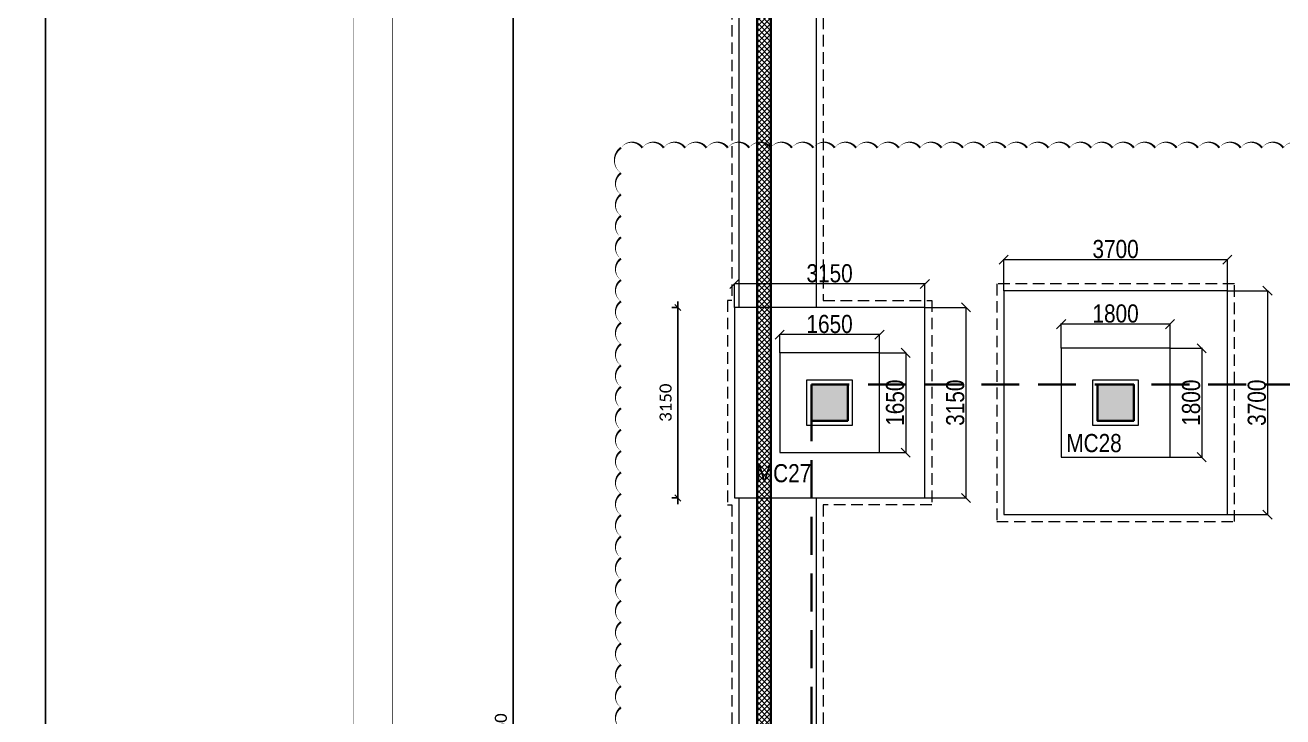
# Model space of a CAD drawing. Header units: millimetres. Extents: x 1112055 to 3390982, y -148532 to 766891.
# Drawn here: x 2855415 to 2876215, y 276674 to 288108 of the extents above; entities that cross this region are included whole.
import ezdxf

# ---------------------------------------------------------------- set-up
doc = ezdxf.new("R2010")
doc.units = ezdxf.units.MM
doc.header["$PDMODE"] = 35
doc.header["$PDSIZE"] = -25
doc.linetypes.add('DASHED2', pattern=[0.375, 0.25, -0.125])
doc.linetypes.add('Hidden', pattern=[9.525, 6.35, -3.175])
for name, color, linetype, lineweight in [('B COL. NO.', 3, 'Continuous', 20), ('B FINAL COLUMN', 1, 'Continuous', 30), ('B FOOTING', 49, 'Continuous', 20), ('B FOOTING DIM', 234, 'Continuous', 9), ('B HATCH', 250, 'Continuous', 0), ('B P.C.C', 251, 'Continuous', 0), ('B TITLE BLOCK', 250, 'Continuous', 0)]:
    doc.layers.add(name, color=color, linetype=linetype, lineweight=lineweight)
doc.layers.add('B Pedestal', color=7, linetype='Continuous', lineweight=9, true_color=0x5c8948)
doc.layers.add('B-COL HT', color=7, linetype='Continuous', lineweight=0, true_color=0x4e4f45)
doc.styles.add('Cali', font='calibri.ttf')
doc.styles.add('SWINC', font='swissc.ttf')
doc.dimstyles.new('1.100', dxfattribs={"dimtxt": 200, "dimasz": 100, "dimexe": 100, "dimexo": 100, "dimgap": 100, "dimtad": 1, "dimdec": 0, "dimzin": 0, "dimdsep": 46, "dimtxsty": 'Cali', "dimblk": 'OBLIQUE', "dimcen": 0, "dimdle": 100, "dimclrd": 256, "dimclre": 256, "dimclrt": 3, "dimadec": 0, "dimazin": 0, "dimtfac": 1, "dimtdec": 0, "dimtofl": 0, "dimtmove": 1, "dimatfit": 0, "dimfxl": 100, "dimfxlon": 1, "dimtolj": 1, "dimtzin": 0, "dimlwd": -1, "dimlwe": -1, "dimarcsym": 0})
doc.dimstyles.new('BHOOMI', dxfattribs={"dimtxt": 230, "dimasz": 150, "dimexe": 10, "dimexo": 0, "dimgap": 25, "dimtad": 1, "dimdec": 0, "dimzin": 0, "dimdsep": 46, "dimtxsty": 'SWINC', "dimblk": 'OBLIQUE', "dimcen": 0.09, "dimclrd": 250, "dimclre": 250, "dimclrt": 256, "dimaunit": 1, "dimadec": 3, "dimazin": 0, "dimtfac": 1, "dimtdec": 0, "dimtofl": 0, "dimtmove": 1, "dimatfit": 3, "dimfxl": 100, "dimtolj": 1, "dimtzin": 0, "dimlwd": 9, "dimlwe": 5, "dimarcsym": 0})

# ---------------------------------------------------------------- blocks, each defined once
blk = doc.blocks.new('_Oblique')
at = {"color": 0, "linetype": 'ByBlock', "lineweight": -2}
blk.add_line((-0.5, -0.5), (0.5, 0.5), dxfattribs=at)
blk = doc.blocks.new('*D4423')
at = {"layer": 'B FOOTING DIM', "color": 250, "lineweight": 5, "ltscale": 0.5, "transparency": 16777216}
for p, q in [((2867144, 283442), (2867144, 283840)), ((2870294, 283830), (2867144, 283830)), ((2870294, 283442), (2870294, 283840))]:
    blk.add_line(p, q, dxfattribs=at)
at = {"layer": 'Defpoints', "color": 0, "transparency": 16777216}
for p in [(2867144, 283830), (2867144, 283442), (2870294, 283442)]:
    blk.add_point(p, dxfattribs=at)
at = {"layer": 'B FOOTING DIM', "color": 250, "lineweight": 5, "transparency": 16777216, "xscale": 150, "yscale": 150, "zscale": 150, "rotation": 180}
blk.add_blockref('_Oblique', (2867144, 283830), dxfattribs=at)
at = {"layer": 'B FOOTING DIM', "color": 250, "lineweight": 5, "transparency": 16777216, "xscale": 150, "yscale": 150, "zscale": 150}
blk.add_blockref('_Oblique', (2870294, 283830), dxfattribs=at)
at = {"layer": 'B FOOTING DIM', "transparency": 16777216, "insert": (2868719, 284005), "char_height": 300, "attachment_point": 5, "style": 'SWINC'}
blk.add_mtext('\\A1;3150', dxfattribs=at)
blk = doc.blocks.new('*D4424')
at = {"layer": 'B FOOTING DIM', "color": 250, "lineweight": 5, "ltscale": 0.5, "transparency": 16777216}
for p, q in [((2870294, 283442), (2870983, 283442)), ((2870973, 283442), (2870973, 280292)), ((2870294, 280292), (2870983, 280292))]:
    blk.add_line(p, q, dxfattribs=at)
at = {"layer": 'Defpoints', "color": 0, "transparency": 16777216}
for p in [(2870294, 283442), (2870294, 280292), (2870973, 280292)]:
    blk.add_point(p, dxfattribs=at)
at = {"layer": 'B FOOTING DIM', "color": 250, "lineweight": 5, "transparency": 16777216, "xscale": 150, "yscale": 150, "zscale": 150}
for p, rotation in [((2870973, 283442), 90), ((2870973, 280292), 270)]:
    blk.add_blockref('_Oblique', p, dxfattribs=dict(at, rotation=rotation))
at = {"layer": 'B FOOTING DIM', "transparency": 16777216, "insert": (2870798, 281867), "char_height": 300, "attachment_point": 5, "rotation": 90, "style": 'SWINC'}
blk.add_mtext('\\A1;3150', dxfattribs=at)
blk = doc.blocks.new('*D4425')
at = {"layer": 'B FOOTING DIM', "color": 250, "lineweight": 5, "ltscale": 0.5, "transparency": 16777216}
for p, q in [((2867894, 282692), (2867894, 283002)), ((2869544, 282992), (2867894, 282992)), ((2869544, 282692), (2869544, 283002))]:
    blk.add_line(p, q, dxfattribs=at)
at = {"layer": 'Defpoints', "color": 0, "transparency": 16777216}
for p in [(2867894, 282992), (2867894, 282692), (2869544, 282692)]:
    blk.add_point(p, dxfattribs=at)
at = {"layer": 'B FOOTING DIM', "color": 250, "lineweight": 5, "transparency": 16777216, "xscale": 150, "yscale": 150, "zscale": 150, "rotation": 180}
blk.add_blockref('_Oblique', (2867894, 282992), dxfattribs=at)
at = {"layer": 'B FOOTING DIM', "color": 250, "lineweight": 5, "transparency": 16777216, "xscale": 150, "yscale": 150, "zscale": 150}
blk.add_blockref('_Oblique', (2869544, 282992), dxfattribs=at)
at = {"layer": 'B FOOTING DIM', "transparency": 16777216, "insert": (2868719, 283167), "char_height": 300, "attachment_point": 5, "style": 'SWINC'}
blk.add_mtext('\\A1;1650', dxfattribs=at)
blk = doc.blocks.new('*D4426')
at = {"layer": 'B FOOTING DIM', "color": 250, "lineweight": 5, "ltscale": 0.5, "transparency": 16777216}
for p, q in [((2869544, 282692), (2869988, 282692)), ((2869978, 282692), (2869978, 281042)), ((2869544, 281042), (2869988, 281042))]:
    blk.add_line(p, q, dxfattribs=at)
at = {"layer": 'Defpoints', "color": 0, "transparency": 16777216}
for p in [(2869544, 282692), (2869544, 281042), (2869978, 281042)]:
    blk.add_point(p, dxfattribs=at)
at = {"layer": 'B FOOTING DIM', "color": 250, "lineweight": 5, "transparency": 16777216, "xscale": 150, "yscale": 150, "zscale": 150}
for p, rotation in [((2869978, 282692), 90), ((2869978, 281042), 270)]:
    blk.add_blockref('_Oblique', p, dxfattribs=dict(at, rotation=rotation))
at = {"layer": 'B FOOTING DIM', "transparency": 16777216, "insert": (2869803, 281867), "char_height": 300, "attachment_point": 5, "rotation": 90, "style": 'SWINC'}
blk.add_mtext('\\A1;1650', dxfattribs=at)
blk = doc.blocks.new('*D4431')
at = {"layer": 'B FOOTING DIM', "color": 250, "lineweight": 5, "ltscale": 0.5, "transparency": 16777216}
for p, q in [((2874349, 282767), (2874884, 282767)), ((2874874, 282767), (2874874, 280967)), ((2874349, 280967), (2874884, 280967))]:
    blk.add_line(p, q, dxfattribs=at)
at = {"layer": 'Defpoints', "color": 0, "transparency": 16777216}
for p in [(2874349, 282767), (2874349, 280967), (2874874, 280967)]:
    blk.add_point(p, dxfattribs=at)
at = {"layer": 'B FOOTING DIM', "color": 250, "lineweight": 5, "transparency": 16777216, "xscale": 150, "yscale": 150, "zscale": 150}
for p, rotation in [((2874874, 282767), 90), ((2874874, 280967), 270)]:
    blk.add_blockref('_Oblique', p, dxfattribs=dict(at, rotation=rotation))
at = {"layer": 'B FOOTING DIM', "transparency": 16777216, "insert": (2874699, 281867), "char_height": 300, "attachment_point": 5, "rotation": 90, "style": 'SWINC'}
blk.add_mtext('\\A1;1800', dxfattribs=at)
blk = doc.blocks.new('*D4432')
at = {"layer": 'B FOOTING DIM', "color": 250, "lineweight": 5, "ltscale": 0.5, "transparency": 16777216}
for p, q in [((2872549, 282767), (2872549, 283175)), ((2874349, 283165), (2872549, 283165)), ((2874349, 282767), (2874349, 283175))]:
    blk.add_line(p, q, dxfattribs=at)
at = {"layer": 'Defpoints', "color": 0, "transparency": 16777216}
for p in [(2872549, 283165), (2872549, 282767), (2874349, 282767)]:
    blk.add_point(p, dxfattribs=at)
at = {"layer": 'B FOOTING DIM', "color": 250, "lineweight": 5, "transparency": 16777216, "xscale": 150, "yscale": 150, "zscale": 150, "rotation": 180}
blk.add_blockref('_Oblique', (2872549, 283165), dxfattribs=at)
at = {"layer": 'B FOOTING DIM', "color": 250, "lineweight": 5, "transparency": 16777216, "xscale": 150, "yscale": 150, "zscale": 150}
blk.add_blockref('_Oblique', (2874349, 283165), dxfattribs=at)
at = {"layer": 'B FOOTING DIM', "transparency": 16777216, "insert": (2873449, 283340), "char_height": 300, "attachment_point": 5, "style": 'SWINC'}
blk.add_mtext('\\A1;1800', dxfattribs=at)
blk = doc.blocks.new('*D4433')
at = {"layer": 'B FOOTING DIM', "color": 250, "lineweight": 5, "ltscale": 0.5, "transparency": 16777216}
for p, q in [((2875299, 283717), (2875971, 283717)), ((2875961, 283717), (2875961, 280017)), ((2875299, 280017), (2875971, 280017))]:
    blk.add_line(p, q, dxfattribs=at)
at = {"layer": 'Defpoints', "color": 0, "transparency": 16777216}
for p in [(2875299, 283717), (2875299, 280017), (2875961, 280017)]:
    blk.add_point(p, dxfattribs=at)
at = {"layer": 'B FOOTING DIM', "color": 250, "lineweight": 5, "transparency": 16777216, "xscale": 150, "yscale": 150, "zscale": 150}
for p, rotation in [((2875961, 283717), 90), ((2875961, 280017), 270)]:
    blk.add_blockref('_Oblique', p, dxfattribs=dict(at, rotation=rotation))
at = {"layer": 'B FOOTING DIM', "transparency": 16777216, "insert": (2875786, 281867), "char_height": 300, "attachment_point": 5, "rotation": 90, "style": 'SWINC'}
blk.add_mtext('\\A1;3700', dxfattribs=at)
blk = doc.blocks.new('*D4434')
at = {"layer": 'B FOOTING DIM', "color": 250, "lineweight": 5, "ltscale": 0.5, "transparency": 16777216}
for p, q in [((2871599, 283717), (2871599, 284241)), ((2875299, 284231), (2871599, 284231)), ((2875299, 283717), (2875299, 284241))]:
    blk.add_line(p, q, dxfattribs=at)
at = {"layer": 'Defpoints', "color": 0, "transparency": 16777216}
for p in [(2871599, 284231), (2871599, 283717), (2875299, 283717)]:
    blk.add_point(p, dxfattribs=at)
at = {"layer": 'B FOOTING DIM', "color": 250, "lineweight": 5, "transparency": 16777216, "xscale": 150, "yscale": 150, "zscale": 150, "rotation": 180}
blk.add_blockref('_Oblique', (2871599, 284231), dxfattribs=at)
at = {"layer": 'B FOOTING DIM', "color": 250, "lineweight": 5, "transparency": 16777216, "xscale": 150, "yscale": 150, "zscale": 150}
blk.add_blockref('_Oblique', (2875299, 284231), dxfattribs=at)
at = {"layer": 'B FOOTING DIM', "transparency": 16777216, "insert": (2873449, 284406), "char_height": 300, "attachment_point": 5, "style": 'SWINC'}
blk.add_mtext('\\A1;3700', dxfattribs=at)
blk = doc.blocks.new('*D5804')
at = {"transparency": 16777216}
for p, q in [((2855749, 260017), (2855749, 290617)), ((2855749, 290517), (2855649, 290517)), ((2855749, 260117), (2855649, 260117))]:
    blk.add_line(p, q, dxfattribs=at)
at = {"layer": 'Defpoints', "color": 0, "lineweight": 40, "transparency": 16777216}
for p in [(2855749, 290517), (2867519, 290517), (2867519, 260117)]:
    blk.add_point(p, dxfattribs=at)
at = {"transparency": 16777216, "xscale": 100, "yscale": 100, "zscale": 100}
for p, rotation in [((2855749, 290517), 90), ((2855749, 260117), 270)]:
    blk.add_blockref('_Oblique', p, dxfattribs=dict(at, rotation=rotation))
at = {"color": 3, "lineweight": 40, "transparency": 16777216, "insert": (2855546, 275317), "char_height": 200, "attachment_point": 5, "rotation": 90, "style": 'Cali'}
blk.add_mtext('\\A1;30400', dxfattribs=at)
blk = doc.blocks.new('*D5824')
at = {"transparency": 16777216}
for p, q in [((2863485, 262057), (2863485, 290617)), ((2863485, 290517), (2863385, 290517)), ((2863485, 262157), (2863385, 262157))]:
    blk.add_line(p, q, dxfattribs=at)
at = {"layer": 'Defpoints', "color": 0, "lineweight": 40, "transparency": 16777216}
for p in [(2863485, 290517), (2868499, 290517), (2868614, 262157)]:
    blk.add_point(p, dxfattribs=at)
at = {"transparency": 16777216, "xscale": 100, "yscale": 100, "zscale": 100}
for p, rotation in [((2863485, 290517), 90), ((2863485, 262157), 270)]:
    blk.add_blockref('_Oblique', p, dxfattribs=dict(at, rotation=rotation))
at = {"color": 3, "lineweight": 40, "transparency": 16777216, "insert": (2863283, 276337), "char_height": 200, "attachment_point": 5, "rotation": 90, "style": 'Cali'}
blk.add_mtext('\\A1;28360', dxfattribs=at)
blk = doc.blocks.new('*D5825')
at = {"transparency": 16777216}
for p, q in [((2866210, 280192), (2866210, 283542)), ((2866210, 283442), (2866110, 283442)), ((2866210, 280292), (2866110, 280292))]:
    blk.add_line(p, q, dxfattribs=at)
at = {"layer": 'Defpoints', "color": 0, "lineweight": 40, "transparency": 16777216}
for p in [(2866210, 283442), (2867219, 283442), (2867219, 280292)]:
    blk.add_point(p, dxfattribs=at)
at = {"transparency": 16777216, "xscale": 100, "yscale": 100, "zscale": 100}
for p, rotation in [((2866210, 283442), 90), ((2866210, 280292), 270)]:
    blk.add_blockref('_Oblique', p, dxfattribs=dict(at, rotation=rotation))
at = {"color": 3, "lineweight": 40, "transparency": 16777216, "insert": (2866008, 281867), "char_height": 200, "attachment_point": 5, "rotation": 90, "style": 'Cali'}
blk.add_mtext('\\A1;3150', dxfattribs=at)

msp = doc.modelspace()

# ---------------------------------------------------------------- hatches: boundary and pattern name
at = {"layer": 'B HATCH', "lineweight": 0}
h = msp.add_hatch(dxfattribs=at)
h.set_pattern_fill('ANSI37', color=250, scale=20, style=0)
h.set_pattern_definition([(45, (1154208.626, -149308.41), (-44.9012806, 44.9012806), []), (135, (1154208.626, -149308.41), (-44.9012806, -44.9012806), [])])
h.paths.add_polyline_path([(2930839.2, 369281.5), (2930839.2, 372824.4), (2923664.2, 372698.5), (2923664.2, 369281.7)], flags=16)
h.paths.add_polyline_path([(2904975.2, 369828.2), (2909924.2, 369828.2), (2909924.2, 372457.1), (2904975.2, 372370.2)], flags=16)
h.paths.add_polyline_path([(2911814.2, 372490.5), (2912264.2, 372498.4), (2912264.2, 369281.2), (2911814.2, 369281.2)], flags=16)
h.paths.add_polyline_path([(2867749.2, 369013), (2867749.2, 260347.4), (2918209.2, 260347.4), (2918209.2, 300147.4), (2930839.2, 300147.4), (2930839.2, 369051.5), (2911800.8, 369052), (2911800.8, 366392.4), (2911584.2, 366392.4), (2911584.2, 372486.5), (2910154.2, 372461.4), (2910154.2, 366392.4), (2909924.2, 366392.4), (2909924.2, 369598.2), (2900473.2, 369598.2), (2900473.2, 369013)], flags=16)
h.paths.add_polyline_path([(2923438.8, 372694.5), (2923438.8, 369281.7), (2916009.2, 369281.9), (2916009.2, 372564.1)], flags=16)
h.paths.add_polyline_path([(2912494.2, 369282), (2912494.2, 372502.4), (2915779.2, 372560.1), (2915779.2, 369281.9)], flags=16)
h.paths.add_polyline_path([(2900243.2, 369243), (2867519.2, 369243), (2867519.2, 260117.4), (2918439.2, 260117.4), (2918439.2, 299917.4), (2931069.2, 299917.4), (2931069.2, 373058.5), (2904745.2, 372596.5), (2904745.2, 369828.2), (2900243.2, 369828.2)])
at = {"layer": 'B-COL HT'}
h = msp.add_hatch(color=250, dxfattribs=at)
h.dxf.hatch_style = 1
h.paths.add_polyline_path([(2868419.2, 282167.4), (2869019.2, 282167.4), (2869019.2, 281567.4), (2868419.2, 281567.4)])
h = msp.add_hatch(color=250, dxfattribs=at)
h.dxf.hatch_style = 1
h.paths.add_polyline_path([(2873149.2, 282167.4), (2873749.2, 282167.4), (2873749.2, 281567.4), (2873149.2, 281567.4)])

# ---------------------------------------------------------------- linework, layer by layer
at = {"color": 2, "lineweight": 0}
msp.add_lwpolyline([(2865269.6, 276474.5, 0, 35.3, -0.5205671), (2865269.6, 276827.9, 0, 35.3, -0.5205671), (2865269.6, 277181.3, 0, 35.3, -0.5205671), (2865269.6, 277534.6, 0, 35.3, -0.5205671), (2865269.6, 277888, 0, 35.3, -0.5205671), (2865269.6, 278241.4, 0, 35.3, -0.5205671), (2865269.6, 278594.8, 0, 35.3, -0.5205671), (2865269.6, 278948.2, 0, 35.3, -0.5205671), (2865269.6, 279301.6, 0, 35.3, -0.5205671), (2865269.6, 279654.9, 0, 35.3, -0.5205671), (2865269.6, 280008.3, 0, 35.3, -0.5205671), (2865269.6, 280361.7, 0, 35.3, -0.5205671), (2865269.6, 280715.1, 0, 35.3, -0.5205671), (2865269.6, 281068.5, 0, 35.3, -0.5205671), (2865269.6, 281421.9, 0, 35.3, -0.5205671), (2865269.6, 281775.2, 0, 35.3, -0.5205671), (2865269.6, 282128.6, 0, 35.3, -0.5205671), (2865269.6, 282482, 0, 35.3, -0.5205671), (2865269.6, 282835.4, 0, 35.3, -0.5205671), (2865269.6, 283188.8, 0, 35.3, -0.5205671), (2865269.6, 283542.2, 0, 35.3, -0.5205671), (2865269.6, 283895.5, 0, 35.3, -0.5205671), (2865269.6, 284248.9, 0, 35.3, -0.5205671), (2865269.6, 284602.3, 0, 35.3, -0.5205671), (2865269.6, 284955.7, 0, 35.3, -0.5205671), (2865269.6, 285309.1, 0, 35.3, -0.5205671), (2865269.6, 285662.5, 0, 35.3, -0.5205671), (2865269.6, 286080.9, 0, 35.3, -0.5205671), (2865623, 286080.9, 0, 35.3, -0.5205671), (2865976.3, 286080.9, 0, 35.3, -0.5205671), (2866329.7, 286080.9, 0, 35.3, -0.5205671), (2866683.1, 286080.9, 0, 35.3, -0.5205671), (2867036.5, 286080.9, 0, 35.3, -0.5205671), (2867389.9, 286080.9, 0, 35.3, -0.5205671), (2867743.3, 286080.9, 0, 35.3, -0.5205671), (2868096.6, 286080.9, 0, 35.3, -0.5205671), (2868450, 286080.9, 0, 35.3, -0.5205671), (2868803.4, 286080.9, 0, 35.3, -0.5205671), (2869156.8, 286080.9, 0, 35.3, -0.5205671), (2869510.2, 286080.9, 0, 35.3, -0.5205671), (2869863.6, 286080.9, 0, 35.3, -0.5205671), (2870216.9, 286080.9, 0, 35.3, -0.5205671), (2870570.3, 286080.9, 0, 35.3, -0.5205671), (2870923.7, 286080.9, 0, 35.3, -0.5205671), (2871277.1, 286080.9, 0, 35.3, -0.5205671), (2871630.5, 286080.9, 0, 35.3, -0.5205671), (2871983.9, 286080.9, 0, 35.3, -0.5205671), (2872337.3, 286080.9, 0, 35.3, -0.5205671), (2872690.6, 286080.9, 0, 35.3, -0.5205671), (2873044, 286080.9, 0, 35.3, -0.5205671), (2873397.4, 286080.9, 0, 35.3, -0.5205671), (2873750.8, 286080.9, 0, 35.3, -0.5205671), (2874104.2, 286080.9, 0, 35.3, -0.5205671), (2874457.6, 286080.9, 0, 35.3, -0.5205671), (2874810.9, 286080.9, 0, 35.3, -0.5205671), (2875164.3, 286080.9, 0, 35.3, -0.5205671), (2875517.7, 286080.9, 0, 35.3, -0.5205671), (2875871.1, 286080.9, 0, 35.3, -0.5205671), (2876224.5, 286080.9, 0, 35.3, -0.5205671), (2876577.9, 286080.9, 0, 35.3, -0.5205671)], format="xyseb", dxfattribs=at)
at = {"color": 16, "linetype": 'DASHED2', "lineweight": 30, "ltscale": 2500}
msp.add_lwpolyline([(2868419.2, 282167.4), (2894019.2, 282167.4), (2894019.2, 252167.4), (2868419.2, 252167.4), (2868419.2, 282167.4)], dxfattribs=at)
at = {"layer": 'B FINAL COLUMN', "color": 16, "lineweight": 30}
msp.add_lwpolyline([(2900243.2, 369243), (2867519.2, 369243), (2867519.2, 260117.4), (2918439.2, 260117.4), (2918439.2, 299917.4), (2931069.2, 299917.4), (2931069.2, 373058.5), (2904745.2, 372596.5), (2904745.2, 369828.2), (2900243.2, 369828.2), (2900243.2, 369243)], dxfattribs=at)
msp.add_lwpolyline([(2867749.2, 260347.4), (2918209.2, 260347.4), (2918209.2, 300147.4), (2930839.2, 300147.4), (2930839.2, 369051.5), (2911800.8, 369052), (2911800.8, 366392.4), (2911584.2, 366392.4), (2911584.2, 372486.5), (2910154.2, 372461.4), (2910154.2, 366392.4), (2909924.2, 366392.4), (2909924.2, 369598.2), (2900473.2, 369598.2), (2900473.2, 369013), (2867749.2, 369013)], close=True, dxfattribs=at)
at = {"layer": 'B FINAL COLUMN', "color": 1, "lineweight": 30}
for points in [[(2868419.2, 282167.4), (2869019.2, 282167.4), (2869019.2, 281567.4), (2868419.2, 281567.4)], [(2873149.2, 282167.4), (2873749.2, 282167.4), (2873749.2, 281567.4), (2873149.2, 281567.4)]]:
    msp.add_lwpolyline(points, close=True, dxfattribs=at)
at = {"layer": 'B FOOTING'}
msp.add_line((2868499.2, 280292.4), (2868499.2, 276267.4), dxfattribs=at)
for points in [[(2867219.2, 323942.4), (2867219.2, 283442.4)], [(2868499.2, 295485.7), (2868499.2, 283442.4)], [(2867219.2, 280292.4), (2867219.2, 261132.4)]]:
    msp.add_lwpolyline(points, dxfattribs=at)
for points in [[(2871599.2, 280017.4), (2875299.2, 280017.4), (2875299.2, 283717.4), (2871599.2, 283717.4)], [(2867144.2, 280292.4), (2870294.2, 280292.4), (2870294.2, 283442.4), (2867144.2, 283442.4)], [(2867894.2, 281042.4), (2869544.2, 281042.4), (2869544.2, 282692.4), (2867894.2, 282692.4)], [(2872549.2, 280967.4), (2874349.2, 280967.4), (2874349.2, 282767.4), (2872549.2, 282767.4)]]:
    msp.add_lwpolyline(points, close=True, dxfattribs=at)
at = {"layer": 'B P.C.C', "color": 250, "linetype": 'Hidden', "lineweight": 0, "ltscale": 30}
for points in [[(2867104.2, 323827.4), (2867104.2, 283557.4)], [(2868614.2, 295377.4), (2868614.2, 283557.4)], [(2867104.2, 283557.4), (2867029.2, 283557.4), (2867029.2, 280177.4), (2867104.2, 280177.4), (2867104.2, 261132.4)], [(2868614.2, 283557.4), (2870409.2, 283557.4), (2870409.2, 280177.4), (2868614.2, 280177.4), (2868614.2, 276382.4), (2875714.2, 276382.4), (2875714.2, 270977.4), (2873189.2, 270977.4), (2873189.2, 265127.4), (2868614.2, 265127.4), (2868614.2, 262157.4)]]:
    msp.add_lwpolyline(points, dxfattribs=at)
at = {"layer": 'B P.C.C', "color": 2}
msp.add_lwpolyline([(2918439.2, 296248.9), (2918439.2, 260347.4), (2918439.2, 260117.4), (2867519.2, 260117.4), (2867519.2, 290517.4)], dxfattribs=at)
at = {"layer": 'B P.C.C', "color": 250, "linetype": 'Hidden', "lineweight": 0, "ltscale": 30}
msp.add_lwpolyline([(2871484.2, 279902.4), (2875414.2, 279902.4), (2875414.2, 283832.4), (2871484.2, 283832.4)], close=True, dxfattribs=at)
at = {"layer": 'B Pedestal', "color": 87, "lineweight": 9}
for points in [[(2868344.2, 282242.4), (2869094.2, 282242.4), (2869094.2, 281492.4), (2868344.2, 281492.4)], [(2873074.2, 282242.4), (2873824.2, 282242.4), (2873824.2, 281492.4), (2873074.2, 281492.4)]]:
    msp.add_lwpolyline(points, close=True, dxfattribs=at)
at = {"layer": 'B TITLE BLOCK', "color": 1, "const_width": 8.39}
msp.add_lwpolyline([(2860841, 376187.5), (2958389.3, 376187.5), (2958389.3, 208514.6), (2860841, 208514.6)], close=True, dxfattribs=at)
at = {"layer": 'B TITLE BLOCK', "color": 250, "lineweight": 0, "const_width": 8.39}
msp.add_lwpolyline([(2861493.7, 375534.8), (2957736.7, 375534.8), (2957736.7, 209167.3), (2861493.7, 209167.3)], close=True, dxfattribs=at)

# ---------------------------------------------------------------- texts
at = {"layer": 'B COL. NO.', "style": 'SWINC'}
for s, p in [('MC28', (2872634.3, 281050)), ('MC27', (2867499.5, 280552))]:
    msp.add_text(s, height=300, dxfattribs=at).set_placement(p)

# ---------------------------------------------------------------- dimensions: what is measured, and where the dimension line sits
at = {"color": 2, "lineweight": 40}
for base, p1, p2, picture, middle in [((2855748.8, 290517.4), (2867519.2, 260117.4), (2867519.2, 290517.4), '*D5804', (2855546.3, 275317.4)), ((2863485.2, 290517.4), (2868614.2, 262157.4), (2868499.2, 290517.4), '*D5824', (2863282.8, 276337.4)), ((2866210.1, 283442.4), (2867219.2, 280292.4), (2867219.2, 283442.4), '*D5825', (2866007.6, 281867.4))]:
    dim = msp.add_linear_dim(base=base, p1=p1, p2=p2, angle=90, dimstyle='1.100', override={"dimfxl": 0.18, "dimarcsym": 2}, dxfattribs=at)
    dim.commit()
    dim.dimension.update_dxf_attribs({"geometry": picture, "text_midpoint": middle})
at = {"layer": 'B FOOTING DIM', "color": 250, "ltscale": 0.5}
for base, p1, p2, picture, middle in [((2871599.2, 284230.5), (2875299.2, 283717.4), (2871599.2, 283717.4), '*D4434', (2873449.2, 284405.5)), ((2867144.2, 283829.8), (2870294.2, 283442.4), (2867144.2, 283442.4), '*D4423', (2868719.2, 284004.8)), ((2872549.2, 283165.1), (2874349.2, 282767.4), (2872549.2, 282767.4), '*D4432', (2873449.2, 283340.1)), ((2867894.2, 282991.5), (2869544.2, 282692.4), (2867894.2, 282692.4), '*D4425', (2868719.2, 283166.5))]:
    dim = msp.add_linear_dim(base=base, p1=p1, p2=p2, dimstyle='BHOOMI', override={"dimtxt": 300, "dimlwd": 5}, dxfattribs=at)
    dim.commit()
    dim.dimension.update_dxf_attribs({"geometry": picture, "text_midpoint": middle})
for base, p1, p2, picture, middle in [((2875961.3, 280017.4), (2875299.2, 283717.4), (2875299.2, 280017.4), '*D4433', (2875786.3, 281867.4)), ((2870973.1, 280292.4), (2870294.2, 283442.4), (2870294.2, 280292.4), '*D4424', (2870798.1, 281867.4)), ((2869978, 281042.4), (2869544.2, 282692.4), (2869544.2, 281042.4), '*D4426', (2869803, 281867.4)), ((2874873.5, 280967.4), (2874349.2, 282767.4), (2874349.2, 280967.4), '*D4431', (2874698.5, 281867.4))]:
    dim = msp.add_linear_dim(base=base, p1=p1, p2=p2, angle=90, dimstyle='BHOOMI', override={"dimtxt": 300, "dimlwd": 5}, dxfattribs=at)
    dim.commit()
    dim.dimension.update_dxf_attribs({"geometry": picture, "text_midpoint": middle})

doc.saveas('drawing.dxf')
